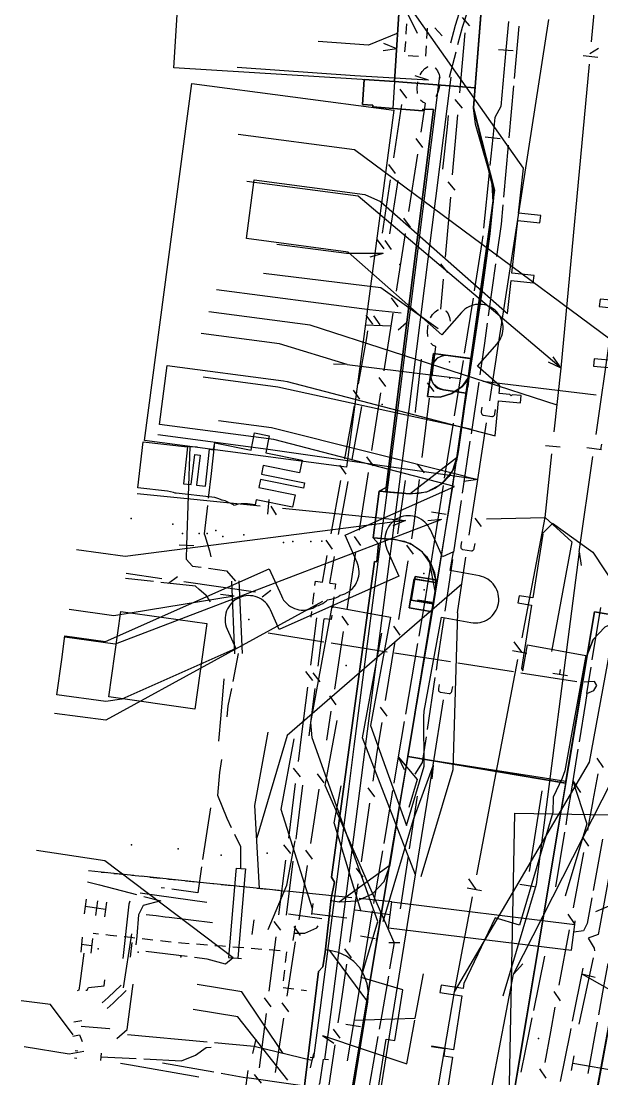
# Model space of a CAD drawing. Header units: metres. Extents: x 4550 to 4731, y 10605 to 11772.
# Drawn here: x 4589.8 to 4629, y 10786.1 to 10857.4 of the extents above; entities that cross this region are included whole.
import ezdxf

# ---------------------------------------------------------------- set-up
doc = ezdxf.new("R2010")
doc.units = ezdxf.units.M
for name, color, linetype in [('BOUNDARY', 7, 'Continuous'), ('BUILDING', 7, 'Continuous'), ('CURB', 7, 'Continuous'), ('ELECTR_CABLE', 7, 'Continuous'), ('ELECTR_CABLE_COMM', 7, 'Continuous'), ('GAS', 7, 'Continuous'), ('GRASS', 7, 'Continuous'), ('GROUND', 7, 'Continuous'), ('LAMP', 7, 'Continuous'), ('ROAD', 7, 'Continuous'), ('SEWER', 7, 'Continuous'), ('SIDEWALK_PATH', 7, 'Continuous'), ('TREE', 7, 'Continuous'), ('WATER_PIPELINE', 7, 'Continuous')]:
    doc.layers.add(name, color=color, linetype=linetype)

msp = doc.modelspace()

# ---------------------------------------------------------------- linework, layer by layer
at = {"layer": 'BOUNDARY'}
for points in [[(4608.73, 10783.96), (4609.864, 10793.311), (4610.16, 10793.63), (4610.32, 10794.62), (4610.73, 10798.24), (4610.94, 10799.34), (4610.758, 10799.669), (4613.646, 10820.94), (4613.81, 10820.927), (4613.91, 10822.13), (4613.56, 10822.55), (4613.952, 10825.684), (4614.429, 10825.944), (4617.619, 10851.402), (4616.914, 10851.442), (4616.907, 10851.31), (4615.194, 10851.452), (4613.532, 10851.59), (4613.537, 10851.69), (4612.838, 10851.74), (4612.959, 10853.436), (4615.004, 10853.29), (4615.38, 10859.285)], [(4632.725, 10807.417), (4622.75, 10753.22)]]:
    msp.add_lwpolyline(points, dxfattribs=at)
at = {"layer": 'BUILDING'}
for points in [[(4618.989, 10916.853), (4615.004, 10853.29), (4600.118, 10854.223), (4604.103, 10917.787)], [(4598.142, 10829.106), (4601.324, 10853.162), (4614.938, 10851.362), (4611.756, 10827.305)], [(4596.558, 10817.588), (4602.352, 10816.771), (4601.539, 10811.003), (4595.745, 10811.82)], [(4648.25, 10814.086), (4636.388, 10750), (4622.571, 10752.558), (4634.433, 10816.644)], [(4632.063, 10803.821), (4630.836, 10741.033), (4621.872, 10741.208), (4623.099, 10803.996)]]:
    msp.add_lwpolyline(points, close=True, dxfattribs=at)
at = {"layer": 'CURB'}
for points in [[(4620.315, 10851.514), (4624.995, 10910.539)], [(4615.004, 10853.29), (4614.89, 10851.478)], [(4621.583, 10846.355), (4620.315, 10851.514)], [(4621.635, 10845.184), (4621.583, 10846.355)], [(4619.831, 10832.297), (4621.635, 10845.184)], [(4620.149, 10834.624), (4618.615, 10834.837)], [(4617.488, 10833.983), (4617.44, 10833.638)], [(4618.293, 10832.51), (4619.821, 10832.298)], [(4619.277, 10828.336), (4619.831, 10832.297)], [(4616.022, 10825.511), (4619.231, 10828.013)], [(4619.231, 10828.013), (4619.277, 10828.336)], [(4613.952, 10825.684), (4616.022, 10825.511)], [(4618.586, 10823.943), (4618.696, 10824.641)], [(4615.026, 10822.428), (4613.56, 10822.55)], [(4617.737, 10818.95), (4617.361, 10820.962)], [(4617.862, 10819.701), (4616.382, 10819.946), (4616.118, 10818.343), (4617.636, 10818.092)], [(4615.899, 10807.805), (4617.737, 10818.95)], [(4627.964, 10814.583), (4627.637, 10812.635)], [(4627.637, 10812.635), (4625.486, 10799.814)], [(4614.708, 10800.502), (4615.899, 10807.805)], [(4595.583, 10799.958), (4595.229, 10799.994)], [(4611.275, 10798.022), (4614.708, 10800.502)], [(4596.79, 10799.835), (4596.436, 10799.871), (4596.081, 10799.907)], [(4597.997, 10799.712), (4597.287, 10799.785)], [(4599.203, 10799.59), (4598.494, 10799.662)], [(4600.41, 10799.467), (4599.789, 10799.53), (4599.701, 10799.539)], [(4601.616, 10799.344), (4600.907, 10799.416)], [(4602.823, 10799.221), (4602.74, 10799.23), (4602.114, 10799.294)], [(4625.486, 10799.814), (4624.41, 10793.404), (4623.335, 10786.994)], [(4604.029, 10799.096), (4603.32, 10799.17)], [(4605.235, 10798.971), (4604.526, 10799.045)], [(4606.442, 10798.846), (4605.733, 10798.919)], [(4607.648, 10798.721), (4606.939, 10798.794)], [(4610.715, 10798.111), (4611.275, 10798.022)], [(4613.99, 10796.567), (4614.106, 10797.265)], [(4595.053, 10795.841), (4594.691, 10795.88)], [(4596.274, 10795.706), (4595.822, 10795.756), (4595.55, 10795.786)], [(4613.791, 10795.376), (4613.907, 10796.074)], [(4597.494, 10795.572), (4597.221, 10795.602), (4596.771, 10795.652)], [(4598.715, 10795.438), (4597.991, 10795.517)], [(4599.935, 10795.303), (4599.356, 10795.367), (4599.212, 10795.383)], [(4601.158, 10795.192), (4600.642, 10795.233), (4600.433, 10795.249)], [(4602.383, 10795.097), (4601.657, 10795.154)], [(4603.607, 10795.002), (4603.395, 10795.018), (4602.881, 10795.058)], [(4604.831, 10794.906), (4604.419, 10794.938), (4604.105, 10794.963)], [(4606.055, 10794.811), (4605.33, 10794.867)], [(4607.28, 10794.715), (4606.554, 10794.772)], [(4607.651, 10793.917), (4607.734, 10794.64)], [(4610.63, 10794.741), (4610.338, 10794.779)], [(4613.203, 10791.283), (4610.63, 10794.741)], [(4607.51, 10792.697), (4607.593, 10793.42)], [(4608.21, 10792.13), (4607.489, 10792.229)], [(4609.066, 10792.012), (4608.706, 10792.061)], [(4608.065, 10759.799), (4613.203, 10791.283)], [(4623.335, 10786.994), (4622.644, 10782.875)]]:
    msp.add_lwpolyline(points, dxfattribs=at)
at = {"layer": 'ELECTR_CABLE'}
for points in [[(4619.552, 10859.335), (4619.475, 10858.277), (4619.075, 10857.078), (4618.765, 10855.886)], [(4620.045, 10859.224), (4619.969, 10858.179), (4619.555, 10856.936), (4619.25, 10855.765)], [(4622.666, 10857.342), (4622.5, 10855.42)], [(4623.363, 10857.02), (4623.052, 10853.509)], [(4619.124, 10855.281), (4618.674, 10853.555)], [(4622.5, 10855.42), (4622.17, 10851.62), (4621.76, 10850.88), (4621.611, 10849.512)], [(4622.002, 10855.463), (4622.998, 10855.377)], [(4612.285, 10808.475), (4615.245, 10831.298), (4618.059, 10853.655)], [(4613.019, 10808.302), (4615.989, 10831.202), (4618.805, 10853.581)], [(4623.008, 10853.011), (4622.696, 10849.499)], [(4618.251, 10847.394), (4618.571, 10850.246), (4618.638, 10851)], [(4621.114, 10849.566), (4622.108, 10849.458)], [(4621.611, 10849.512), (4621.42, 10847.642)], [(4622.652, 10849.001), (4622.341, 10845.49)], [(4621.369, 10847.144), (4620.987, 10843.403)], [(4622.297, 10844.992), (4622.181, 10843.688), (4621.873, 10841.494)], [(4620.937, 10842.906), (4620.89, 10842.45), (4620.368, 10839.189)], [(4621.804, 10840.999), (4621.314, 10837.508)], [(4615.432, 10837.692), (4613.306, 10837.908), (4603.006, 10839.266)], [(4620.289, 10838.696), (4619.695, 10834.983)], [(4621.245, 10837.013), (4621.057, 10835.671), (4620.74, 10833.524)], [(4616.41, 10830.99), (4616.42, 10831.06), (4616.816, 10834.594)], [(4619.616, 10834.489), (4619.021, 10830.776)], [(4620.197, 10829.848), (4607.136, 10832.706), (4602.098, 10833.37)], [(4620.667, 10833.03), (4620.152, 10829.542)], [(4618.942, 10830.282), (4618.348, 10826.569)], [(4600.708, 10828.717), (4601.708, 10828.682)], [(4601.208, 10828.7), (4600.973, 10822.044)], [(4602.847, 10828.753), (4602.636, 10826.89), (4602.446, 10825.224)], [(4620.079, 10829.048), (4619.565, 10825.561)], [(4615.221, 10822.823), (4615.743, 10826.412)], [(4618.269, 10826.076), (4617.972, 10824.219)], [(4619.492, 10825.066), (4618.977, 10821.579)], [(4602.39, 10824.727), (4602.171, 10822.809), (4602.202, 10822.71), (4602.528, 10821.658), (4602.626, 10821.253)], [(4617.972, 10824.219), (4617.03, 10818.29)], [(4617.478, 10824.297), (4618.466, 10824.141)], [(4600.473, 10822.062), (4601.473, 10822.026)], [(4600.973, 10822.044), (4600.945, 10821.111), (4601.384, 10820.645), (4601.953, 10820.565)], [(4618.904, 10821.084), (4618.39, 10817.597)], [(4602.448, 10820.495), (4603.662, 10820.323), (4604.271, 10819.631)], [(4598.758, 10819.593), (4596.863, 10819.804)], [(4602.594, 10818.228), (4602.299, 10818.67), (4602.289, 10818.684), (4601.823, 10819.073), (4601.576, 10819.279), (4599.255, 10819.538)], [(4604.24, 10814.737), (4604.021, 10819.62)], [(4604.74, 10814.759), (4604.521, 10819.642)], [(4604.197, 10818.619), (4596.076, 10817.295), (4593.071, 10817.709)], [(4604.197, 10818.619), (4603.268, 10818.721)], [(4616.536, 10818.368), (4617.524, 10818.212)], [(4617.03, 10818.29), (4616.627, 10815.908)], [(4628.324, 10814.317), (4628.896, 10817.846)], [(4618.315, 10817.102), (4618.187, 10816.252), (4617.896, 10814.316), (4617.791, 10813.617)], [(4610.238, 10815.518), (4606.471, 10816.11)], [(4614.499, 10814.85), (4610.732, 10815.441)], [(4616.543, 10815.415), (4615.737, 10810.652)], [(4604.117, 10812.87), (4604.49, 10814.748)], [(4618.76, 10814.18), (4617.896, 10814.316), (4614.993, 10814.772)], [(4623.02, 10813.509), (4619.254, 10814.102)], [(4627.957, 10812.059), (4628.244, 10813.824)], [(4603.497, 10813.039), (4603.28, 10810.593)], [(4617.716, 10813.122), (4617.192, 10809.637)], [(4627.281, 10812.837), (4623.514, 10813.431)], [(4627.957, 10812.059), (4628.422, 10812.254), (4628.631, 10812.595), (4628.474, 10812.857), (4627.778, 10812.817)], [(4603.711, 10810.492), (4603.788, 10811.212), (4604.02, 10812.38)], [(4627.957, 10812.059), (4627.86, 10811.458), (4627.432, 10808.803)], [(4603.28, 10810.593), (4603.124, 10808.839)], [(4614.979, 10795.282), (4610.316, 10805.86), (4611.12, 10810.233)], [(4615.653, 10810.159), (4615.25, 10807.777)], [(4605.896, 10798.917), (4605.574, 10804.504), (4606.484, 10809.452)], [(4609.463, 10797.534), (4607.352, 10804.231), (4608.228, 10808.994)], [(4617.117, 10809.142), (4616.855, 10807.399)], [(4609.564, 10787.493), (4610.001, 10790.861), (4611.913, 10805.601), (4612.285, 10808.475)], [(4610.308, 10787.397), (4610.745, 10790.765), (4612.656, 10805.505), (4613.019, 10808.302)], [(4627.352, 10808.309), (4626.827, 10805.053)], [(4604.01, 10803.012), (4603.709, 10803.635), (4603.09, 10805.174), (4603.228, 10806.724), (4603.349, 10807.611)], [(4615.25, 10807.777), (4614.949, 10806)], [(4615.25, 10807.777), (4616.521, 10806.269), (4615.954, 10804.367)], [(4615.25, 10807.777), (4615.639, 10806.928)], [(4616.855, 10807.399), (4616.36, 10806.607)], [(4612.715, 10797.422), (4610.932, 10803.329), (4611.391, 10805.824)], [(4627.008, 10806.171), (4627.954, 10803.271), (4626.502, 10798.402)], [(4627.008, 10806.171), (4627.524, 10805.393)], [(4614.866, 10805.507), (4614.818, 10805.225), (4614.264, 10801.952)], [(4616.513, 10805.131), (4616.495, 10805.009), (4615.979, 10801.584)], [(4626.827, 10805.053), (4626.769, 10804.692), (4626.609, 10803.701), (4626.53, 10803.209)], [(4602.588, 10804.351), (4602.064, 10800.867)], [(4604.638, 10800.255), (4604.637, 10801.712), (4604.227, 10802.562)], [(4606.472, 10796.16), (4607.745, 10799.147), (4608.294, 10802.131)], [(4626.45, 10802.715), (4625.855, 10799.028)], [(4629.007, 10802.227), (4628.376, 10798.775)], [(4604.115, 10794.241), (4595.464, 10800.782), (4590.86, 10801.465)], [(4614.18, 10801.459), (4613.601, 10798.035), (4613.578, 10797.904)], [(4615.905, 10801.089), (4615.371, 10797.542)], [(4595.231, 10800.011), (4594.368, 10800.099)], [(4597.43, 10799.785), (4595.231, 10800.011)], [(4601.99, 10800.373), (4601.728, 10798.631)], [(4604.327, 10800.282), (4604.31, 10800.079), (4603.804, 10794.268)], [(4604.327, 10800.282), (4604.949, 10800.228)], [(4604.949, 10800.228), (4604.931, 10800.025), (4604.426, 10794.214)], [(4629.502, 10800.077), (4628.831, 10796.4)], [(4594.3, 10799.372), (4595.119, 10799.158)], [(4602.324, 10799.283), (4597.927, 10799.734)], [(4607.219, 10798.781), (4602.821, 10799.232)], [(4595.12, 10799.158), (4597.613, 10798.508)], [(4597.848, 10798.622), (4602.354, 10797.988)], [(4599.497, 10798.926), (4599.259, 10798.958)], [(4601.728, 10798.631), (4599.993, 10798.861)], [(4612.113, 10798.279), (4607.716, 10798.73)], [(4628.563, 10797.367), (4632.806, 10799.165), (4637.753, 10798.035)], [(4594.217, 10798.194), (4594.069, 10797.205)], [(4594.988, 10798.078), (4594.839, 10797.089)], [(4595.591, 10797.987), (4595.443, 10796.999)], [(4597.166, 10798.051), (4597.099, 10797.847), (4596.679, 10794.193)], [(4598.097, 10798.381), (4599.246, 10798.082), (4598.066, 10797.766), (4597.742, 10797.149), (4597.635, 10795.697), (4597.551, 10795.111)], [(4609.418, 10797.162), (4609.508, 10797.906)], [(4614.809, 10798.003), (4612.611, 10798.228)], [(4614.597, 10796.265), (4614.809, 10798.003)], [(4614.809, 10798.003), (4627.141, 10796.496)], [(4628.286, 10798.283), (4627.971, 10796.558)], [(4594.914, 10797.584), (4594.464, 10797.651), (4594.143, 10797.699)], [(4595.517, 10797.493), (4594.914, 10797.584)], [(4598.253, 10797.164), (4598.938, 10797.082), (4599.527, 10797.01), (4599.81, 10796.976), (4602.733, 10796.628)], [(4607.85, 10797.215), (4610.103, 10796.898)], [(4609.425, 10797.236), (4611.781, 10796.936)], [(4612.353, 10797.468), (4614.709, 10797.167)], [(4613.495, 10797.411), (4613.194, 10795.634)], [(4605.399, 10795.808), (4605.541, 10796.798)], [(4608.175, 10795.411), (4608.317, 10796.401)], [(4608.246, 10795.906), (4608.961, 10795.906), (4609.766, 10796.255), (4609.839, 10796.395)], [(4626.929, 10794.758), (4627.141, 10796.496)], [(4627.971, 10796.558), (4627.727, 10796.05), (4627.077, 10795.969)], [(4627.141, 10796.496), (4627.171, 10796.744)], [(4628.831, 10796.4), (4628.718, 10795.812), (4628.044, 10795.574), (4628.44, 10794.9), (4628.47, 10794.719)], [(4596.74, 10792.215), (4597.288, 10795.853)], [(4612.701, 10795.716), (4613.687, 10795.552)], [(4614.597, 10796.265), (4626.929, 10794.758)], [(4593.954, 10795.625), (4593.849, 10794.631)], [(4594.583, 10795.056), (4593.901, 10795.128)], [(4594.636, 10795.554), (4594.531, 10794.559)], [(4597.289, 10795.274), (4597.185, 10794.28)], [(4613.194, 10795.634), (4612.362, 10790.608), (4612.21, 10789.69)], [(4614.604, 10795.282), (4615.354, 10795.282)], [(4614.979, 10795.282), (4614.666, 10793.493)], [(4594.054, 10794.546), (4593.787, 10792.519), (4593.726, 10792.057), (4593.61, 10792.021)], [(4601.022, 10794.321), (4598.231, 10794.672)], [(4604.115, 10794.241), (4603.595, 10793.803), (4602.374, 10794.151), (4601.518, 10794.259)], [(4603.804, 10794.268), (4604.426, 10794.214)], [(4625.095, 10794.354), (4624.351, 10790.693)], [(4604.426, 10794.214), (4604.675, 10794.193)], [(4627.685, 10793.546), (4626.974, 10789.971)], [(4628.386, 10794.23), (4627.414, 10789.778)], [(4628.759, 10790.404), (4629.098, 10792.304), (4629.397, 10793.869)], [(4612.268, 10790.039), (4616.391, 10790.177), (4616.939, 10793.161)], [(4614.58, 10793.001), (4614.129, 10790.427), (4613.954, 10789.422)], [(4627.608, 10793.16), (4632.891, 10790.168), (4637.923, 10789.514)], [(4627.608, 10793.16), (4628.514, 10792.934)], [(4594.193, 10792.07), (4594.289, 10792.055), (4594.371, 10792.233), (4595.416, 10792.351), (4595.478, 10792.752)], [(4596.567, 10792.395), (4595.692, 10791.556), (4595.289, 10791.2)], [(4596.282, 10788.813), (4596.285, 10788.813), (4596.978, 10789.409), (4597.338, 10792.154), (4597.378, 10792.459)], [(4607.481, 10787.793), (4604.695, 10791.95), (4601.699, 10792.432)], [(4596.913, 10792.034), (4596.03, 10791.188), (4595.624, 10790.829)], [(4593.331, 10789.056), (4591.8, 10791.094), (4589.832, 10791.343)], [(4607.805, 10786.001), (4604.427, 10790.268), (4601.431, 10790.75)], [(4593.922, 10789.998), (4593.375, 10789.907)], [(4610.139, 10789.012), (4615.83, 10787.105), (4616.371, 10790.048)], [(4624.251, 10790.203), (4624.088, 10789.402), (4623.507, 10786.542)], [(4595.804, 10789.478), (4595.789, 10789.459), (4593.873, 10789.622)], [(4611.717, 10789.772), (4612.703, 10789.608)], [(4612.21, 10789.69), (4611.805, 10787.292)], [(4626.877, 10789.48), (4626.805, 10789.123), (4626.166, 10785.905)], [(4628.052, 10786.444), (4628.499, 10788.949), (4628.671, 10789.912)], [(4593.323, 10788.965), (4593.753, 10789.048), (4593.954, 10788.607)], [(4602.365, 10788.558), (4597.01, 10789.044)], [(4605.659, 10788.756), (4605.421, 10787.784)], [(4610.139, 10789.012), (4610.913, 10788.489)], [(4613.867, 10788.93), (4613.241, 10785.351)], [(4594.053, 10787.925), (4593.078, 10787.757), (4590.04, 10788.246)], [(4593.656, 10787.958), (4593.472, 10787.974)], [(4595.221, 10787.825), (4595.179, 10787.327)], [(4598.094, 10787.43), (4600.649, 10787.302), (4601.579, 10787.683), (4602.297, 10788.191), (4602.647, 10788.225)], [(4605.54, 10788.27), (4602.863, 10788.513)], [(4609.422, 10787.317), (4605.54, 10788.27)], [(4593.591, 10787.462), (4593.43, 10787.476)], [(4595.2, 10787.576), (4597.594, 10787.456)], [(4596.526, 10787.142), (4597.207, 10787.028), (4601.814, 10786.216)], [(4599.369, 10787.154), (4602.82, 10786.547)], [(4609.541, 10787.803), (4609.303, 10786.831)], [(4609.564, 10787.493), (4609.316, 10787.525)], [(4610.183, 10787.409), (4609.942, 10785.745), (4609.891, 10785.699)], [(4610.556, 10787.364), (4610.308, 10787.397)], [(4626.927, 10786.649), (4627.101, 10787.633)], [(4627.014, 10787.141), (4630.134, 10786.592)], [(4603.312, 10786.46), (4605.037, 10786.156)], [(4605.109, 10786.651), (4604.965, 10785.661)], [(4610.823, 10785.315), (4605.037, 10786.156)]]:
    msp.add_lwpolyline(points, dxfattribs=at)
at = {"layer": 'ELECTR_CABLE_COMM'}
for points in [[(4616.55, 10856.529), (4614.495, 10860.689), (4606.558, 10861.253)], [(4615.781, 10856.484), (4615.785, 10856.547), (4615.818, 10857.183)], [(4620.063, 10857.038), (4619.581, 10857.612)], [(4615.209, 10856.563), (4613.241, 10855.742), (4609.857, 10855.983)], [(4617.195, 10856.895), (4617.15, 10856.197)], [(4617.701, 10856.923), (4618.207, 10856.37)], [(4619.4, 10852.536), (4619.756, 10856.578)], [(4615.143, 10855.503), (4614.281, 10855.863)], [(4615.694, 10855.288), (4615.748, 10855.937), (4615.752, 10855.985)], [(4617.118, 10855.698), (4617.074, 10854.999)], [(4615.143, 10855.503), (4614.219, 10855.367)], [(4616.621, 10854.978), (4616.238, 10855.002), (4615.923, 10855.022)], [(4617.275, 10853.378), (4612.328, 10853.678), (4604.391, 10854.242)], [(4616.726, 10853.75), (4616.858, 10853.976), (4617.031, 10854.166), (4617.219, 10854.289), (4617.26, 10854.299)], [(4617.728, 10854.217), (4617.763, 10854.193), (4617.899, 10854.014), (4617.997, 10853.776), (4618.045, 10853.52)], [(4617.275, 10853.378), (4616.392, 10853.682)], [(4615.829, 10852.178), (4615.383, 10852.781)], [(4616.554, 10852.498), (4616.548, 10852.519), (4616.518, 10852.816), (4616.537, 10853.13), (4616.569, 10853.277)], [(4618.032, 10853.022), (4618.012, 10852.872), (4617.923, 10852.57), (4617.795, 10852.301), (4617.782, 10852.283)], [(4617.07, 10851.83), (4616.893, 10851.901), (4616.747, 10852.041)], [(4619.575, 10851.502), (4619.093, 10852.077)], [(4614.954, 10848.143), (4615.495, 10851.738)], [(4617.07, 10851.83), (4616.769, 10849.889)], [(4618.912, 10847.001), (4619.268, 10851.042)], [(4616.433, 10849.45), (4616.875, 10848.845)], [(4615.065, 10847.1), (4614.62, 10847.703)], [(4616.539, 10848.407), (4615.936, 10844.525)], [(4614.191, 10843.065), (4614.731, 10846.66)], [(4614.69, 10843.024), (4615.231, 10846.622)], [(4619.087, 10845.966), (4618.605, 10846.541)], [(4618.424, 10841.465), (4618.78, 10845.506)], [(4615.6, 10844.086), (4616.043, 10843.481)], [(4615.706, 10843.042), (4615.104, 10839.16)], [(4614.24, 10841.71), (4611.757, 10841.704), (4607.073, 10842.321)], [(4614.302, 10842.022), (4613.856, 10842.625)], [(4614.801, 10841.981), (4614.356, 10842.584)], [(4614.24, 10841.71), (4613.34, 10841.458)], [(4618.598, 10840.431), (4618.117, 10841.005)], [(4617.93, 10836.62), (4614.068, 10839.392), (4606.162, 10840.352)], [(4618.114, 10837.95), (4618.292, 10839.971)], [(4614.768, 10838.722), (4615.21, 10838.117)], [(4617.427, 10837.365), (4617.56, 10837.59), (4617.732, 10837.781), (4617.921, 10837.904), (4617.962, 10837.913)], [(4618.429, 10837.832), (4618.465, 10837.808), (4618.6, 10837.629), (4618.698, 10837.391), (4618.746, 10837.135)], [(4613.538, 10836.944), (4613.093, 10837.547)], [(4614.037, 10836.899), (4613.592, 10837.502)], [(4614.874, 10837.678), (4614.271, 10833.796)], [(4615.248, 10836.552), (4615.797, 10837.063)], [(4612.568, 10832.926), (4613.131, 10836.02), (4613.204, 10836.504)], [(4613.024, 10836.898), (4614.773, 10836.835)], [(4617.255, 10836.113), (4617.249, 10836.134), (4617.22, 10836.431), (4617.239, 10836.745), (4617.27, 10836.892)], [(4617.772, 10835.445), (4617.594, 10835.516), (4617.449, 10835.656)], [(4617.53, 10833.447), (4617.772, 10835.445)], [(4613.935, 10833.357), (4614.378, 10832.752)], [(4617.672, 10832.407), (4617.209, 10832.997)], [(4612.646, 10831.88), (4612.22, 10832.496)], [(4614.041, 10832.314), (4613.439, 10828.432)], [(4611.647, 10827.874), (4612.299, 10831.45)], [(4612.146, 10827.82), (4612.798, 10831.4)], [(4616.868, 10827.962), (4617.351, 10831.958)], [(4613.103, 10827.993), (4613.545, 10827.388)], [(4611.726, 10826.828), (4611.3, 10827.444)], [(4617.01, 10826.923), (4616.547, 10827.513)], [(4610.727, 10822.822), (4611.378, 10826.398)], [(4611.225, 10822.765), (4611.877, 10826.345)], [(4613.209, 10826.95), (4612.606, 10823.068)], [(4616.164, 10822.484), (4616.33, 10823.503), (4616.688, 10826.473)], [(4610.806, 10821.776), (4610.379, 10822.393)], [(4612.27, 10822.629), (4612.713, 10822.024)], [(4616.263, 10821.439), (4615.825, 10822.047)], [(4610.132, 10819.559), (4610.458, 10821.347)], [(4612.376, 10821.585), (4611.774, 10817.703)], [(4610.63, 10819.499), (4610.956, 10821.289)], [(4615.279, 10817.031), (4615.924, 10821.003)], [(4596.911, 10820.156), (4599.32, 10819.811)], [(4599.763, 10819.48), (4600.362, 10819.929)], [(4600.805, 10819.598), (4605.622, 10818.908)], [(4609.633, 10819.327), (4609.667, 10819.614), (4610.137, 10819.558)], [(4610.634, 10819.499), (4611.013, 10819.453), (4610.968, 10819.075)], [(4606.065, 10818.577), (4606.665, 10819.027)], [(4609.483, 10818.073), (4609.516, 10818.351), (4609.573, 10818.83)], [(4610.908, 10818.578), (4610.818, 10817.82)], [(4610.15, 10818.26), (4595.53, 10810.25), (4592.073, 10810.703)], [(4609.351, 10813.973), (4609.756, 10817.152)], [(4609.379, 10817.197), (4609.424, 10817.576)], [(4609.844, 10813.885), (4610.253, 10817.093)], [(4610.759, 10817.324), (4610.725, 10817.037), (4610.254, 10817.093)], [(4611.438, 10817.265), (4611.88, 10816.66)], [(4615.378, 10815.986), (4614.94, 10816.594)], [(4611.544, 10816.221), (4610.941, 10812.339)], [(4614.394, 10811.578), (4615.039, 10815.55)], [(4609.485, 10812.932), (4609.027, 10813.525)], [(4609.978, 10812.845), (4609.52, 10813.438)], [(4608.756, 10809.305), (4609.161, 10812.485)], [(4609.245, 10809.19), (4609.654, 10812.397)], [(4610.605, 10811.9), (4611.048, 10811.295)], [(4610.711, 10810.857), (4610.41, 10808.916)], [(4614.493, 10810.533), (4614.055, 10811.141)], [(4613.832, 10808.111), (4614.154, 10810.097)], [(4608.522, 10807.468), (4608.756, 10809.305)], [(4613.548, 10806.14), (4613.832, 10808.111)], [(4629.068, 10807.077), (4628.643, 10807.695)], [(4608.656, 10806.428), (4608.197, 10807.021)], [(4609.79, 10806.647), (4610.232, 10806.042)], [(4628.36, 10804.692), (4628.387, 10804.839), (4628.72, 10806.648)], [(4607.863, 10802.307), (4608.332, 10805.981)], [(4608.359, 10802.244), (4608.823, 10805.883)], [(4613.665, 10805.098), (4613.216, 10805.698)], [(4609.896, 10805.603), (4609.33, 10801.941)], [(4612.767, 10800.715), (4613.334, 10804.656)], [(4628.017, 10802.823), (4628.142, 10803.503), (4628.36, 10804.692)], [(4628.094, 10801.776), (4627.668, 10802.393)], [(4607.998, 10801.267), (4607.539, 10801.86)], [(4608.994, 10801.503), (4609.437, 10800.898)], [(4607.205, 10797.147), (4607.674, 10800.82)], [(4607.706, 10797.117), (4608.17, 10800.756)], [(4627.058, 10797.608), (4627.745, 10801.347)], [(4609.101, 10800.459), (4608.535, 10796.797)], [(4612.885, 10799.672), (4612.436, 10800.272)], [(4611.987, 10795.289), (4612.554, 10799.23)], [(4627.135, 10796.562), (4626.709, 10797.179)], [(4607.34, 10796.106), (4606.881, 10796.699)], [(4608.199, 10796.359), (4608.642, 10795.754)], [(4626.099, 10792.393), (4626.786, 10796.133)], [(4606.547, 10791.986), (4607.016, 10795.659)], [(4608.306, 10795.315), (4607.74, 10791.654)], [(4612.105, 10794.247), (4611.656, 10794.847)], [(4611.206, 10789.864), (4611.329, 10790.715), (4611.774, 10793.804)], [(4606.682, 10790.945), (4606.223, 10791.538)], [(4626.176, 10791.347), (4625.751, 10791.964)], [(4607.404, 10791.215), (4607.847, 10790.61)], [(4625.14, 10787.178), (4625.522, 10789.255), (4625.828, 10790.918)], [(4605.89, 10786.824), (4606.358, 10790.498)], [(4607.511, 10790.171), (4606.945, 10786.51)], [(4611.323, 10788.821), (4610.874, 10789.422)], [(4610.42, 10784.439), (4610.991, 10788.379)], [(4625.217, 10786.132), (4624.792, 10786.749)], [(4606.024, 10785.784), (4605.565, 10786.377)]]:
    msp.add_lwpolyline(points, dxfattribs=at)
at = {"layer": 'GAS'}
for points in [[(4613.871, 10785.232), (4614.438, 10788.761), (4615.022, 10788.667), (4615.553, 10792.078), (4612.751, 10792.914), (4613.876, 10796.687), (4609.439, 10809.065), (4609.354, 10810.101), (4610.792, 10817.92), (4614.726, 10817.197), (4613.386, 10809.908), (4615.805, 10803.157), (4616.997, 10807.153), (4616.968, 10810.478), (4617.001, 10810.857), (4618.167, 10817.194), (4620.134, 10816.832), (4620.289, 10816.811), (4620.446, 10816.806), (4620.603, 10816.816), (4620.758, 10816.841), (4620.91, 10816.882), (4621.057, 10816.937), (4621.198, 10817.006), (4621.331, 10817.088), (4621.456, 10817.184), (4621.571, 10817.291), (4621.674, 10817.409), (4621.766, 10817.536), (4621.845, 10817.672), (4621.91, 10817.815), (4621.961, 10817.964), (4621.997, 10818.116), (4622.017, 10818.272), (4622.023, 10818.429), (4622.013, 10818.586), (4621.988, 10818.741), (4621.947, 10818.892), (4621.892, 10819.039), (4621.823, 10819.18), (4621.74, 10819.314), (4621.645, 10819.439), (4621.538, 10819.553), (4621.42, 10819.657), (4621.293, 10819.749), (4621.157, 10819.828), (4621.014, 10819.893), (4620.865, 10819.943), (4620.712, 10819.979), (4618.745, 10820.341), (4618.975, 10821.591), (4618.22, 10821.255), (4617.409, 10823.083), (4617.338, 10823.224), (4617.254, 10823.356), (4617.157, 10823.48), (4617.049, 10823.594), (4616.93, 10823.696), (4616.802, 10823.787), (4616.665, 10823.864), (4616.521, 10823.927), (4616.372, 10823.977), (4616.219, 10824.011), (4616.063, 10824.03), (4615.906, 10824.034), (4615.75, 10824.022), (4615.595, 10823.995), (4615.444, 10823.953), (4615.297, 10823.897), (4615.157, 10823.826), (4615.024, 10823.742), (4614.901, 10823.645), (4614.787, 10823.537), (4614.684, 10823.418), (4614.594, 10823.29), (4614.517, 10823.153), (4614.453, 10823.01), (4614.404, 10822.86), (4614.37, 10822.707), (4614.35, 10822.551), (4614.347, 10822.394), (4614.358, 10822.238), (4614.385, 10822.083), (4614.427, 10821.932), (4614.484, 10821.785), (4615.295, 10819.957), (4607.223, 10816.375), (4606.637, 10817.697), (4606.566, 10817.837), (4606.482, 10817.969), (4606.385, 10818.093), (4606.277, 10818.207), (4606.158, 10818.309), (4606.03, 10818.4), (4605.893, 10818.477), (4605.749, 10818.541), (4605.6, 10818.59), (4605.447, 10818.624), (4605.291, 10818.643), (4605.134, 10818.647), (4604.978, 10818.635), (4604.823, 10818.608), (4604.672, 10818.567), (4604.525, 10818.51), (4604.385, 10818.439), (4604.252, 10818.355), (4604.129, 10818.259), (4604.015, 10818.15), (4603.912, 10818.031), (4603.822, 10817.903), (4603.745, 10817.766), (4603.681, 10817.623), (4603.632, 10817.474), (4603.598, 10817.32), (4603.578, 10817.165), (4603.575, 10817.008), (4603.586, 10816.851), (4603.613, 10816.696), (4603.655, 10816.545), (4603.712, 10816.398), (4604.298, 10815.077), (4596.616, 10811.668), (4595.532, 10811.515), (4592.244, 10811.966), (4592.566, 10814.336), (4592.785, 10815.93), (4595.513, 10815.555), (4606.556, 10820.455), (4607.367, 10818.627), (4607.438, 10818.487), (4607.522, 10818.354), (4607.619, 10818.231), (4607.727, 10818.117), (4607.846, 10818.014), (4607.974, 10817.924), (4608.111, 10817.847), (4608.254, 10817.783), (4608.404, 10817.734), (4608.557, 10817.7), (4608.713, 10817.68), (4608.87, 10817.677), (4609.026, 10817.688), (4609.181, 10817.715), (4609.332, 10817.757), (4609.479, 10817.814), (4609.619, 10817.884), (4609.735, 10817.958), (4609.866, 10817.994), (4610.013, 10818.051), (4610.153, 10818.121), (4610.286, 10818.205), (4610.41, 10818.302), (4610.481, 10818.371), (4610.58, 10818.378), (4610.735, 10818.405), (4610.886, 10818.447), (4611.033, 10818.503), (4611.173, 10818.574), (4611.306, 10818.658), (4611.329, 10818.677), (4611.359, 10818.682), (4611.51, 10818.724), (4611.657, 10818.78), (4611.797, 10818.851), (4611.93, 10818.935), (4612.053, 10819.032), (4612.167, 10819.14), (4612.27, 10819.259), (4612.36, 10819.387), (4612.437, 10819.524), (4612.501, 10819.668), (4612.55, 10819.817), (4612.584, 10819.97), (4612.604, 10820.126), (4612.607, 10820.283), (4612.596, 10820.439), (4612.569, 10820.594), (4612.527, 10820.745), (4612.47, 10820.892), (4611.659, 10822.72), (4619.04, 10825.996), (4606.87, 10829.174), (4599.146, 10830.192), (4599.669, 10834.157), (4607.516, 10833.123), (4607.76, 10833.076), (4621.775, 10829.416), (4621.997, 10831.773), (4623.49, 10831.632), (4623.537, 10832.13), (4622.917, 10832.188), (4622.857, 10832.12), (4622.764, 10832.203), (4622.044, 10832.27), (4622.093, 10832.794), (4620.589, 10834.119), (4621.912, 10835.619), (4622.01, 10835.742), (4622.095, 10835.874), (4622.167, 10836.013), (4622.225, 10836.159), (4622.269, 10836.31), (4622.297, 10836.465), (4622.311, 10836.621), (4622.308, 10836.778), (4622.291, 10836.934), (4622.258, 10837.088), (4622.211, 10837.237), (4622.148, 10837.382), (4622.073, 10837.519), (4621.983, 10837.648), (4621.882, 10837.768), (4621.77, 10837.878), (4621.647, 10837.976), (4621.515, 10838.061), (4621.376, 10838.133), (4621.23, 10838.191), (4621.079, 10838.235), (4620.925, 10838.263), (4620.768, 10838.277), (4620.611, 10838.274), (4620.455, 10838.257), (4620.301, 10838.224), (4620.152, 10838.176), (4620.008, 10838.114), (4619.87, 10838.038), (4619.741, 10837.949), (4619.621, 10837.848), (4619.511, 10837.736), (4618.189, 10836.235), (4611.872, 10841.804), (4605.023, 10842.707), (4605.546, 10846.672), (4612.999, 10845.69), (4614.06, 10845.208), (4622.613, 10837.668), (4622.858, 10839.892), (4624.349, 10839.728), (4624.403, 10840.225), (4622.912, 10840.389), (4623.303, 10843.935), (4624.794, 10843.77), (4624.848, 10844.267), (4623.357, 10844.432), (4623.689, 10847.448), (4614.303, 10860.794)], [(4630.336, 10838.484), (4628.844, 10838.63), (4628.795, 10838.132), (4630.288, 10837.986)], [(4629.943, 10834.465), (4628.45, 10834.612), (4628.401, 10834.114), (4629.894, 10833.968)], [(4634.367, 10812.525), (4628.38, 10821.567), (4628.37, 10821.553), (4625.633, 10823.5), (4624.938, 10822.81), (4624.993, 10822.801), (4624.307, 10818.5), (4623.392, 10818.646), (4623.298, 10818.154), (4624.228, 10818.006), (4623.547, 10813.74), (4623.637, 10813.587), (4623.96, 10815.344), (4627.894, 10814.62), (4626.464, 10806.843), (4626.3, 10806.34), (4625.689, 10805.065), (4625.671, 10804.029), (4623.409, 10796.445), (4621.785, 10796.929), (4619.671, 10792.521), (4619.616, 10792.173), (4618.134, 10792.404), (4618.057, 10791.91), (4619.539, 10791.679), (4618.973, 10788.049), (4617.491, 10788.28), (4617.49, 10788.271), (4618.387, 10788.126), (4618.31, 10787.646), (4618.896, 10787.555), (4618.331, 10783.924)]]:
    msp.add_lwpolyline(points, dxfattribs=at)
at = {"layer": 'GRASS'}
for points in [[(4620.228, 10834.613), (4617.625, 10834.974), (4617.221, 10832.062), (4618.072, 10832.031), (4618.868, 10832.268), (4619.547, 10832.746), (4620.049, 10833.434)], [(4620.157, 10834.623), (4618.615, 10834.837), (4618.219, 10834.812), (4617.875, 10834.644), (4617.619, 10834.358), (4617.488, 10833.983), (4617.44, 10833.638), (4617.432, 10833.441), (4617.463, 10833.249), (4617.53, 10833.065), (4617.633, 10832.897), (4617.767, 10832.753), (4617.924, 10832.638), (4618.102, 10832.556), (4618.293, 10832.51), (4619.831, 10832.297)], [(4619.97, 10833.289), (4619.795, 10833.028), (4619.591, 10832.79), (4619.359, 10832.58), (4619.103, 10832.398), (4619.831, 10832.297)], [(4616.382, 10819.946), (4616.118, 10818.343), (4617.597, 10818.099), (4617.737, 10818.95), (4617.762, 10819.141), (4617.775, 10819.333), (4617.776, 10819.525), (4617.764, 10819.718)], [(4616.382, 10819.946), (4616.353, 10819.769), (4617.776, 10819.53), (4617.771, 10819.624), (4617.764, 10819.718)], [(4617.875, 10819.513), (4616.314, 10819.775), (4615.985, 10817.82), (4617.545, 10817.557)]]:
    msp.add_lwpolyline(points, close=True, dxfattribs=at)
at = {"layer": 'GROUND'}
msp.add_lwpolyline([(4618.615, 10834.837), (4620.024, 10834.641), (4620.124, 10834.628), (4619.933, 10833.276), (4619.547, 10832.746), (4619.06, 10832.404), (4618.293, 10832.51), (4617.918, 10832.641), (4617.633, 10832.897), (4617.464, 10833.242), (4617.44, 10833.638), (4617.488, 10833.983), (4617.534, 10834.175), (4617.616, 10834.352), (4617.73, 10834.51), (4617.875, 10834.644), (4618.043, 10834.746), (4618.226, 10834.814), (4618.419, 10834.844)], close=True, dxfattribs=at)
at = {"layer": 'LAMP'}
for p in [(4615.357, 10840.962), (4614.172, 10831.537), (4611.745, 10813.95), (4624.707, 10788.815)]:
    msp.add_point(p, dxfattribs=at)
at = {"layer": 'ROAD'}
for points in [[(4623.073, 10886.448), (4620.315, 10851.514), (4621.726, 10845.975), (4618.887, 10825.865), (4615.899, 10807.805), (4626.527, 10806.022), (4628.464, 10817.565), (4635.463, 10816.369)], [(4622.655, 10881.027), (4620.315, 10851.514), (4621.583, 10846.355), (4621.64, 10846.066), (4621.667, 10845.772), (4621.666, 10845.478), (4621.635, 10845.184), (4619.277, 10828.336), (4619.181, 10827.741), (4618.971, 10827.183), (4618.656, 10826.677), (4618.243, 10826.239), (4617.751, 10825.892), (4617.206, 10825.651), (4616.624, 10825.523), (4616.022, 10825.511), (4613.952, 10825.684), (4613.56, 10822.55), (4615.026, 10822.428), (4615.637, 10822.312), (4616.205, 10822.077), (4616.712, 10821.73), (4617.143, 10821.283), (4617.472, 10820.756), (4617.684, 10820.179), (4617.774, 10819.57), (4617.737, 10818.95), (4615.899, 10807.805), (4626.548, 10806.142), (4627.964, 10814.583), (4628.389, 10815.695), (4629.18, 10816.529)], [(4615.325, 10744.622), (4619.289, 10764.281), (4622.644, 10782.875), (4623.53, 10787.992), (4625.854, 10801.931), (4626.537, 10806.021), (4615.899, 10807.805), (4614.793, 10801.331), (4611.735, 10782.969), (4611.028, 10778.697), (4610.04, 10772.74), (4608.708, 10764.871), (4608.124, 10761.332), (4607.627, 10758.662), (4606.707, 10757.109), (4605.416, 10755.897), (4603.841, 10755.088), (4602.07, 10754.743), (4599.038, 10755.044), (4598.336, 10748.927)], [(4608.065, 10759.799), (4613.203, 10791.283), (4613.24, 10791.885), (4613.157, 10792.477), (4612.959, 10793.04), (4612.649, 10793.557), (4612.242, 10794.002), (4611.76, 10794.354), (4611.217, 10794.604), (4610.63, 10794.741), (4610.338, 10794.779), (4610.715, 10798.111), (4611.275, 10798.022), (4612.463, 10798.071), (4613.504, 10798.553), (4614.288, 10799.39), (4614.708, 10800.502), (4615.899, 10807.805), (4626.548, 10806.142), (4622.644, 10782.875)]]:
    msp.add_lwpolyline(points, dxfattribs=at)
at = {"layer": 'SEWER'}
for points in [[(4628.275, 10855.959), (4630.191, 10876.445)], [(4622.009, 10835.593), (4625.387, 10857.471)], [(4628.154, 10855.186), (4628.745, 10855.542)], [(4627.703, 10855.037), (4628.689, 10854.945)], [(4626.22, 10833.98), (4628.136, 10854.466)], [(4626.22, 10833.98), (4612.537, 10845.56), (4605.047, 10846.547)], [(4625.953, 10831.473), (4609.32, 10836.872), (4602.491, 10837.772)], [(4621.419, 10831.773), (4622.009, 10835.593)], [(4626.22, 10833.98), (4625.372, 10834.371)], [(4626.22, 10833.98), (4625.695, 10834.752)], [(4625.763, 10829.69), (4626.22, 10833.98)], [(4620.885, 10831.339), (4620.843, 10831.064), (4620.839, 10831.025), (4620.841, 10830.995), (4620.846, 10830.952), (4620.859, 10830.913), (4620.875, 10830.883), (4620.901, 10830.853), (4620.929, 10830.828), (4620.956, 10830.817), (4620.982, 10830.808), (4621.56, 10830.719), (4621.586, 10830.72), (4621.607, 10830.723), (4621.634, 10830.733), (4621.655, 10830.746), (4621.681, 10830.765), (4621.705, 10830.787), (4621.724, 10830.817), (4621.747, 10830.86), (4621.757, 10830.895), (4621.804, 10831.201)], [(4619.686, 10826.704), (4606.695, 10829.947), (4603.128, 10830.418)], [(4620.6, 10826.47), (4621.19, 10830.29)], [(4620.6, 10826.47), (4606.488, 10828.497), (4599.04, 10829.478)], [(4625.178, 10828.776), (4626.163, 10828.671)], [(4625.146, 10823.909), (4625.603, 10828.199)], [(4620.6, 10826.47), (4619.674, 10826.35)], [(4619.686, 10826.704), (4620.6, 10826.47)], [(4620.032, 10822.722), (4620.6, 10826.47)], [(4597.651, 10825.533), (4605.95, 10824.702)], [(4606.524, 10825.131), (4606.425, 10824.145)], [(4606.67, 10824.679), (4607.022, 10824.086)], [(4607.442, 10824.552), (4615.741, 10823.721)], [(4618.165, 10823.769), (4596.172, 10815.384), (4592.772, 10815.852)], [(4615.741, 10823.721), (4596.839, 10821.282), (4593.57, 10821.732)], [(4615.741, 10823.721), (4614.881, 10823.358)], [(4618.165, 10823.769), (4617.235, 10823.682)], [(4620.412, 10823.863), (4620.832, 10823.316)], [(4621.194, 10823.83), (4625.146, 10823.909)], [(4623.597, 10815.813), (4625.146, 10823.909)], [(4625.146, 10823.909), (4626.94, 10822.274), (4625.579, 10814.879)], [(4619.5, 10822.286), (4619.458, 10822.011), (4619.455, 10821.972), (4619.457, 10821.942), (4619.462, 10821.899), (4619.475, 10821.86), (4619.491, 10821.83), (4619.517, 10821.801), (4619.546, 10821.775), (4619.572, 10821.764), (4619.598, 10821.756), (4620.177, 10821.668), (4620.202, 10821.669), (4620.224, 10821.673), (4620.251, 10821.682), (4620.271, 10821.696), (4620.297, 10821.715), (4620.322, 10821.737), (4620.34, 10821.766), (4620.363, 10821.809), (4620.373, 10821.845), (4620.419, 10822.151)], [(4619.24, 10817.49), (4619.808, 10821.238)], [(4619.531, 10819.411), (4607.771, 10809.212), (4605.716, 10802.324)], [(4619.24, 10817.49), (4618.919, 10806.9), (4616.772, 10799.701)], [(4616.403, 10799.837), (4612.831, 10809.057), (4614.131, 10816.127)], [(4622.939, 10814.95), (4623.912, 10814.764)], [(4623.565, 10814.83), (4623.052, 10815.54)], [(4619.03, 10791.94), (4628.129, 10807.434), (4629.497, 10814.871)], [(4621.766, 10806.244), (4623.315, 10814.34)], [(4617.998, 10812.668), (4617.954, 10812.394), (4617.95, 10812.355), (4617.952, 10812.324), (4617.957, 10812.282), (4617.969, 10812.242), (4617.985, 10812.212), (4618.011, 10812.182), (4618.039, 10812.157), (4618.065, 10812.146), (4618.092, 10812.137), (4618.669, 10812.044), (4618.695, 10812.044), (4618.716, 10812.048), (4618.743, 10812.058), (4618.764, 10812.071), (4618.79, 10812.09), (4618.815, 10812.111), (4618.833, 10812.141), (4618.856, 10812.183), (4618.867, 10812.219), (4618.916, 10812.525)], [(4617.591, 10807.226), (4618.296, 10811.618)], [(4613.467, 10781.568), (4617.591, 10807.226)], [(4617.591, 10807.226), (4616.254, 10803.546), (4614.2, 10796.657)], [(4617.591, 10807.226), (4617.518, 10806.295)], [(4620.539, 10799.829), (4621.766, 10806.244)], [(4620.507, 10798.845), (4619.994, 10799.555)], [(4619.881, 10798.965), (4620.854, 10798.779)], [(4619.03, 10791.94), (4620.257, 10798.355)], [(4615.75, 10772.688), (4619.03, 10791.94)]]:
    msp.add_lwpolyline(points, dxfattribs=at)
at = {"layer": 'SIDEWALK_PATH'}
for points in [[(4615.38, 10859.285), (4615.004, 10853.29), (4620.422, 10852.86), (4624.995, 10910.539)], [(4611.735, 10782.969), (4614.793, 10801.331), (4615.87, 10807.631), (4617.545, 10817.557), (4615.985, 10817.82), (4616.314, 10819.775), (4617.875, 10819.513), (4617.962, 10820.027), (4619.137, 10827.442), (4620.049, 10833.434), (4619.547, 10832.746), (4618.868, 10832.268), (4618.072, 10832.031), (4617.221, 10832.062), (4617.625, 10834.974), (4620.228, 10834.613), (4620.888, 10838.95), (4621.437, 10843.031), (4621.726, 10845.975), (4620.461, 10850.431), (4620.315, 10851.514), (4621.375, 10864.94)], [(4615.38, 10859.285), (4615.004, 10853.29), (4612.959, 10853.436), (4612.838, 10851.74), (4613.537, 10851.69), (4613.532, 10851.59), (4615.194, 10851.452), (4616.907, 10851.31), (4616.914, 10851.442), (4617.619, 10851.402), (4614.429, 10825.944), (4613.952, 10825.684), (4613.56, 10822.55), (4613.91, 10822.13), (4613.81, 10820.927), (4613.646, 10820.94), (4610.758, 10799.669), (4610.94, 10799.34), (4610.73, 10798.24), (4610.32, 10794.62), (4610.16, 10793.63), (4609.864, 10793.311), (4608.73, 10783.96)]]:
    msp.add_lwpolyline(points, dxfattribs=at)
for points in [[(4615.004, 10853.29), (4612.959, 10853.436), (4612.838, 10851.74), (4613.537, 10851.69), (4613.532, 10851.59), (4615.194, 10851.452), (4616.907, 10851.31), (4616.914, 10851.442), (4617.619, 10851.402), (4614.392, 10825.647), (4616.022, 10825.511), (4617.182, 10825.642), (4618.173, 10826.18), (4618.896, 10827.046), (4619.252, 10828.157), (4619.831, 10832.297), (4618.293, 10832.51), (4617.918, 10832.641), (4617.633, 10832.897), (4617.464, 10833.242), (4617.44, 10833.638), (4617.488, 10833.983), (4617.534, 10834.175), (4617.616, 10834.352), (4617.73, 10834.51), (4617.875, 10834.644), (4618.043, 10834.746), (4618.226, 10834.814), (4618.419, 10834.844), (4618.615, 10834.837), (4620.157, 10834.623), (4621.646, 10845.262), (4621.668, 10845.537), (4621.665, 10845.812), (4621.637, 10846.085), (4621.583, 10846.355), (4620.315, 10851.514), (4620.422, 10852.86)], [(4616.382, 10819.946), (4617.776, 10819.716), (4617.489, 10820.732), (4616.89, 10821.567), (4616.047, 10822.155), (4615.026, 10822.428), (4613.56, 10822.55), (4613.91, 10822.13), (4613.81, 10820.927), (4613.646, 10820.94), (4610.758, 10799.669), (4610.94, 10799.34), (4610.73, 10798.24), (4610.715, 10798.111), (4611.275, 10798.022), (4612.463, 10798.071), (4613.504, 10798.553), (4614.288, 10799.39), (4614.708, 10800.502), (4615.899, 10807.805), (4617.636, 10818.092), (4616.118, 10818.343)], [(4632.725, 10807.417), (4633.78, 10807.223), (4635.463, 10816.369), (4628.464, 10817.565), (4625.854, 10801.931), (4623.53, 10787.992), (4622.644, 10782.875), (4619.289, 10764.281), (4615.325, 10744.622), (4615.198, 10744.029), (4621.901, 10742.677), (4623.805, 10753.026), (4622.75, 10753.22)], [(4632.725, 10807.417), (4633.78, 10807.223), (4635.463, 10816.369), (4635.369, 10816.386), (4631.416, 10817.046), (4630.226, 10817.005), (4629.18, 10816.529), (4628.389, 10815.695), (4627.964, 10814.583), (4622.644, 10782.875), (4614.318, 10741.321), (4614.318, 10740.138), (4614.753, 10739.082), (4615.551, 10738.264), (4616.637, 10737.797), (4627.567, 10735.479), (4628.662, 10741.433), (4621.901, 10742.677), (4623.805, 10753.026), (4622.75, 10753.22)], [(4610.63, 10794.741), (4610.338, 10794.779), (4610.32, 10794.62), (4610.16, 10793.63), (4609.864, 10793.311), (4608.73, 10783.96), (4608.367, 10778.923), (4605.824, 10761.831), (4599.162, 10756.121), (4599.039, 10755.046), (4601.551, 10754.795), (4603.827, 10755.005), (4605.799, 10756.007), (4607.275, 10757.654), (4608.065, 10759.799), (4613.203, 10791.283), (4613.24, 10791.885), (4613.157, 10792.477), (4612.959, 10793.04), (4612.649, 10793.557), (4612.242, 10794.002), (4611.76, 10794.354), (4611.217, 10794.604)]]:
    msp.add_lwpolyline(points, close=True, dxfattribs=at)
at = {"layer": 'TREE'}
for p in [(4618.707, 10834.403), (4618.721, 10833.309), (4597.246, 10823.846), (4600.047, 10823.465), (4600.709, 10822.836), (4601.837, 10822.847), (4602.363, 10822.835), (4602.942, 10823.027), (4603.414, 10822.634), (4604.844, 10822.738), (4607.517, 10822.234), (4608.134, 10822.287), (4609.351, 10822.292), (4610.091, 10822.31), (4616.968, 10820.132), (4616.983, 10819.038), (4605.175, 10817.048), (4597.265, 10801.848), (4600.405, 10801.578), (4603.305, 10801.148), (4606.405, 10801.298), (4595.03, 10794.847), (4597.718, 10794.627), (4600.587, 10794.312)]:
    msp.add_point(p, dxfattribs=at)
at = {"layer": 'WATER_PIPELINE'}
for points in [[(4629.5, 10835.94), (4612.295, 10848.686), (4604.455, 10849.719)], [(4611.81, 10834.217), (4607.232, 10835.627), (4601.963, 10836.321)], [(4628.581, 10829.512), (4629.5, 10835.94)], [(4611.81, 10834.217), (4610.877, 10834.243)], [(4611.811, 10834.217), (4619.45, 10833.291)], [(4620.048, 10833.719), (4619.928, 10832.729)], [(4620.939, 10833.11), (4628.579, 10832.184)], [(4627.953, 10828.634), (4628.941, 10828.493)], [(4628.908, 10828.498), (4628.96, 10828.856)], [(4627.45, 10821.6), (4628.369, 10828.028)], [(4627.45, 10821.6), (4624.534, 10799.192), (4622.286, 10791.655)], [(4627.45, 10821.6), (4627.582, 10820.675)], [(4623.006, 10793.148), (4629.663, 10806.215), (4631.092, 10813.985)], [(4626.127, 10813.348), (4626.177, 10813.666)], [(4625.669, 10813.42), (4626.654, 10813.266)], [(4624.086, 10800.064), (4624.935, 10805.498)], [(4623.447, 10799.194), (4624.432, 10799.04)], [(4623.006, 10793.148), (4623.637, 10793.837)], [(4621.123, 10783.251), (4623.006, 10793.148)]]:
    msp.add_lwpolyline(points, dxfattribs=at)
msp.add_lwpolyline([(4608.762, 10827.771), (4608.592, 10826.922), (4606.141, 10827.414), (4606.023, 10826.83), (4608.933, 10826.246), (4608.862, 10825.891), (4605.952, 10826.475), (4605.845, 10825.944), (4608.297, 10825.452), (4608.126, 10824.603), (4605.675, 10825.095), (4605.609, 10824.766), (4605.078, 10824.825), (4604.872, 10824.838), (4604.666, 10824.831), (4604.462, 10824.803), (4604.261, 10824.756), (4604.173, 10824.726), (4604.132, 10824.757), (4603.957, 10824.865), (4603.772, 10824.956), (4603.579, 10825.028), (4603.38, 10825.08), (4603.357, 10825.084), (4603.269, 10825.127), (4603.076, 10825.199), (4602.877, 10825.252), (4602.673, 10825.285), (4600.28, 10825.553), (4600.211, 10825.557), (4600.096, 10825.6), (4599.897, 10825.653), (4599.693, 10825.686), (4597.706, 10825.908), (4598.053, 10829.011), (4601.04, 10828.676), (4600.762, 10826.189), (4601.3, 10826.129), (4601.527, 10828.151), (4601.887, 10828.111), (4601.66, 10826.089), (4602.252, 10826.022), (4602.531, 10828.509), (4602.785, 10828.481), (4602.879, 10828.952), (4605.333, 10828.459), (4605.564, 10829.613), (4606.543, 10829.416), (4606.311, 10828.263)], close=True, dxfattribs=at)

doc.saveas('drawing.dxf')
